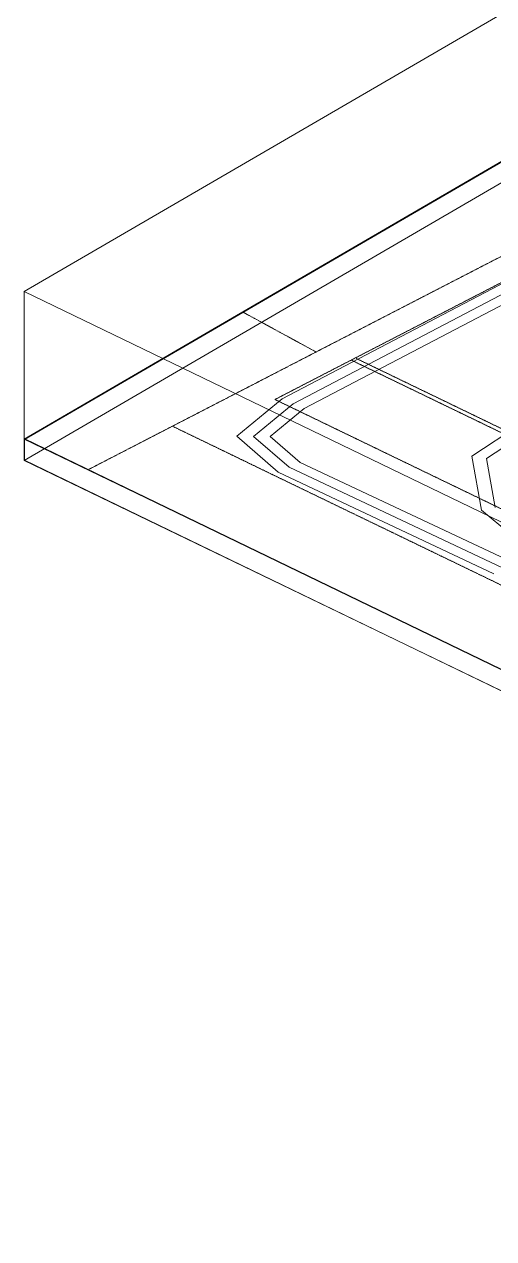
# Model space of a CAD drawing. Header units: inches. Extents: x 27328 to 120839, y -4075 to 4147.
# Drawn here: x 39042 to 40632, y -4075 to 41 of the extents above; entities that cross this region are included whole.
import ezdxf

# ---------------------------------------------------------------- set-up
doc = ezdxf.new("R2010")
doc.units = ezdxf.units.IN
doc.header["$MEASUREMENT"] = 0
doc.linetypes.add('Center 1_4_', pattern=[0.53125, 0.25, -0.09375, 0.09375, -0.09375])
doc.linetypes.add('Hidden', pattern=[0.28125, 0.1875, -0.09375])
for name, color, linetype, lineweight in [('A-PROP-SBCK', 71, 'Hidden', 15), ('BMP', 80, 'Continuous', 9), ('C-TOPO', 7, 'Continuous', 9), ('G-ANNO-SYMB', 111, 'Continuous', 9), ('PROP', 3, 'Center 1_4_', 9)]:
    doc.layers.add(name, color=color, linetype=linetype, lineweight=lineweight)

msp = doc.modelspace()

# ---------------------------------------------------------------- linework, layer by layer
at = {"layer": 'A-PROP-SBCK'}
for p, q in [((39890.9, -1230.6), (42169.6, -52.9)), ((44836.8, -3364), (40149.3, -1097.1)), ((42355, -2149.9), (40165.8, -1091.2)), ((44594.3, -3505.2), (39890.9, -1230.6))]:
    msp.add_line(p, q, dxfattribs=at)
at = {"layer": 'BMP'}
for p, q in [((40991.2, -664.3), (39914.9, -1228.8)), ((41024.9, -682.4), (39952.4, -1244.9)), ((41058.7, -700.5), (39989.9, -1261)), ((39914.9, -1228.8), (39761.8, -1355.4)), ((39952.4, -1244.9), (39818.5, -1355.7)), ((39989.9, -1261), (39875.1, -1356)), ((40558.3, -1422.2), (40719.3, -1316.7)), ((39761.8, -1355.4), (39902.4, -1476.8)), ((39818.5, -1355.7), (39939.5, -1460.3)), ((39875.1, -1356), (39976.7, -1443.8)), ((40607.9, -1430.2), (40755.5, -1333.4)), ((40590.1, -1605.7), (40558.3, -1422.2)), ((40636.8, -1597.2), (40607.9, -1430.2)), ((39902.4, -1476.8), (40631.9, -1821.1)), ((39939.5, -1460.3), (40662, -1801.2)), ((39976.7, -1443.8), (40692.2, -1781.4)), ((40762, -1748.4), (40590.1, -1605.7))]:
    msp.add_line(p, q, dxfattribs=at)
at = {"layer": 'C-TOPO', "lineweight": 25}
for p, q in [((39042.8, -1365), (44148.5, 1608.8)), ((39042.7, -1364.3), (39899.4, -1778.7)), ((39899.4, -1778.7), (40860.9, -2243.6))]:
    msp.add_line(p, q, dxfattribs=at)
at = {"layer": 'C-TOPO'}
for p, q in [((39746.9, -954.2), (43550, 1260.9)), ((39042.1, -1364.7), (39746.9, -954.2)), ((39042.1, -1364.7), (39898.4, -1778.8)), ((39042.7, -1436.8), (39042.7, -1365)), ((39042.8, -1365), (39042.8, -1437.5)), ((44496.2, -4074.2), (39042.7, -1436.8)), ((39042.8, -1437.5), (39043.4, -1437.1)), ((40859.7, -2243.7), (39898.4, -1778.8))]:
    msp.add_line(p, q, dxfattribs=at)
at = {"layer": 'G-ANNO-SYMB'}
for p, q in [((39042.1, -864.7), (44147.8, 2109.1)), ((39042.1, -1437.2), (44147.8, 1536.6)), ((39042.1, -864.7), (39042.1, -1437.2)), ((44496.9, -3502.7), (39042.1, -864.7)), ((44496.9, -4075.1), (39042.1, -1437.2))]:
    msp.add_line(p, q, dxfattribs=at)
at = {"layer": 'PROP'}
for p, q in [((39257.7, -1469), (42166.9, 34.6)), ((40030.4, -1069.6), (39781.6, -934)), ((44529.2, -3732.2), (39543.7, -1321.2))]:
    msp.add_line(p, q, dxfattribs=at)

doc.saveas('drawing.dxf')
